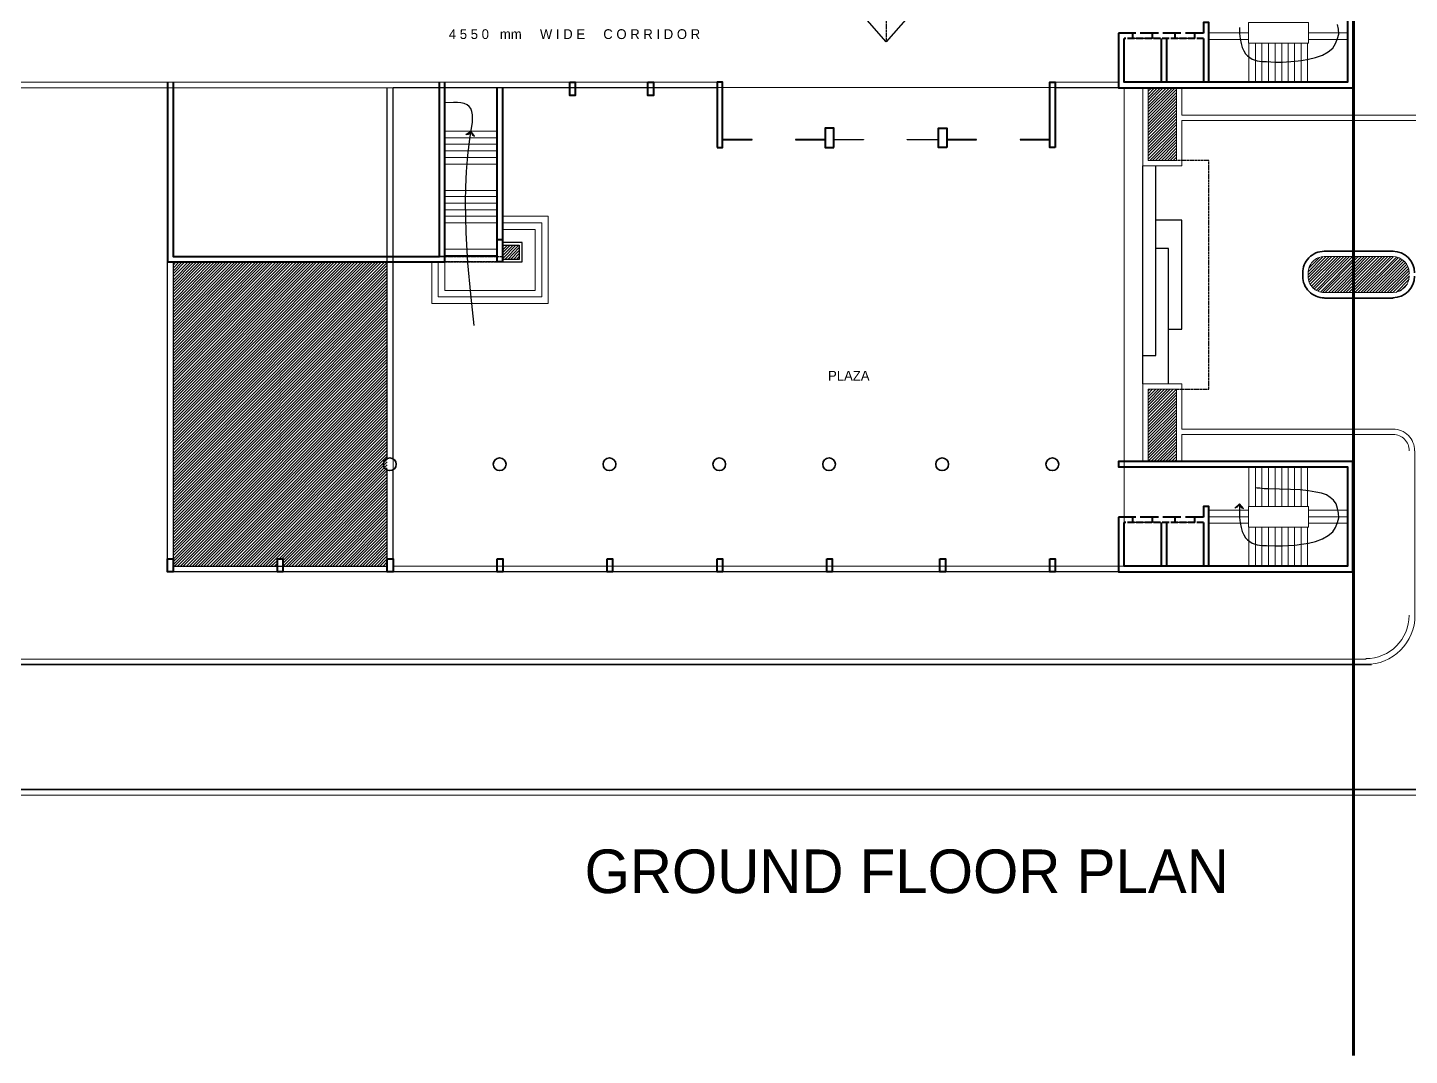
# Model space of a CAD drawing. Header units: millimetres. Extents: x 23593 to 241524, y 4405 to 182732.
# Drawn here: x 105452 to 168874, y 4405 to 51549 of the extents above; entities that cross this region are included whole.
import ezdxf

# ---------------------------------------------------------------- set-up
doc = ezdxf.new("R2010")
doc.units = ezdxf.units.MM
doc.linetypes.add('PDF_IMPORT', pattern=[1, 0.8, -0.2])
for name, color, linetype in [('PDF_0', 7, 'Continuous'), ('PDF_AR_DIMENSION', 7, 'Continuous'), ('PDF_AR_ELEVATION', 2, 'Continuous'), ('PDF_AR_ELEVATIONS', 2, 'Continuous'), ('PDF_Boundary Line', 2, 'Continuous'), ('PDF_column', 1, 'Continuous'), ('PDF_ele', 3, 'Continuous'), ('PDF_steps', 2, 'Continuous'), ('PDF_Text', 7, 'Continuous'), ('PDF_wall', 7, 'Continuous'), ('PDF_WINDOW', 2, 'Continuous')]:
    doc.layers.add(name, color=color, linetype=linetype)
doc.layers.add('PDF_AR_HATCH', color=7, linetype='Continuous', true_color=0x767676)
doc.layers.add('PDF_exp gap', color=7, linetype='Continuous', true_color=0xdd006e)
doc.styles.add('PDF Century Gothic', font='GOTHIC.TTF')

msp = doc.modelspace()

# ---------------------------------------------------------------- hatches: boundary and pattern name
at = {"layer": 'PDF_AR_HATCH', "true_color": 0x8ab800, "transparency": 33554559}
msp.add_hatch(color=62, dxfattribs=at).paths.add_polyline_path([(116919, 26887), (116901, 26868), (116882, 26849), (116901, 26830), (116919, 26811), (116938, 26830), (116957, 26849), (116938, 26868)])

# ---------------------------------------------------------------- linework, layer by layer
at = {"layer": 'PDF_0', "color": 6, "linetype": 'PDF_IMPORT', "lineweight": 25, "ltscale": 132.136405}
msp.add_lwpolyline([(144857, 64546), (144857, 50898)], dxfattribs=at)
at = {"layer": 'PDF_0', "color": 8, "lineweight": 25, "true_color": 0x808080}
msp.add_lwpolyline([(147669, 54107), (144857, 50898), (142063, 54107)], dxfattribs=at)
at = {"layer": 'PDF_0', "color": 3, "lineweight": 25}
for points in [[(157089, 51049), (156183, 51049)], [(159033, 51049), (158127, 51049)], [(121959, 31795), (121959, 48803)], [(122224, 31795), (122224, 48803)], [(156636, 36514), (157240, 36514), (157240, 45216)], [(156636, 35211), (156636, 45216)], [(157825, 37722), (158429, 37722), (158429, 42724), (157240, 42724)], [(127245, 40799), (128151, 40799), (128151, 41686), (127245, 41686)], [(127245, 41573), (128019, 41573), (128019, 40912), (127245, 40912)], [(157825, 35211), (157825, 41422), (157240, 41422)], [(155522, 26585), (111879, 26585), (111879, 40799)], [(112125, 40799), (112125, 26849), (121959, 26849), (121959, 31247)], [(122224, 27189), (122224, 31247)], [(157089, 28850), (156183, 28850)], [(159033, 28850), (158127, 28850)]]:
    msp.add_lwpolyline(points, dxfattribs=at)
at = {"layer": 'PDF_0', "color": 8, "linetype": 'PDF_IMPORT', "lineweight": 25, "ltscale": 132.136405, "true_color": 0x808080}
for points in [[(124602, 46802), (124602, 48784)], [(158184, 34966), (159675, 34966), (159675, 45461), (158184, 45461)], [(127000, 41044), (122224, 41044), (127245, 41044)]]:
    msp.add_lwpolyline(points, dxfattribs=at)
msp.add_lwpolyline([(127245, 40799), (121959, 40799)], close=True, dxfattribs=at)
at = {"layer": 'PDF_AR_DIMENSION', "color": 6, "lineweight": 13}
msp.add_lwpolyline([(122224, 48803), (155786, 48803), (155786, 26849), (122224, 26849)], close=True, dxfattribs=at)
at = {"layer": 'PDF_AR_ELEVATION', "lineweight": 20}
for points in [[(98534, 49048), (137099, 49048)], [(152615, 49048), (155522, 49048)], [(98534, 48784), (137099, 48784)], [(152615, 48784), (155522, 48784)]]:
    msp.add_lwpolyline(points, dxfattribs=at)
at = {"layer": 'PDF_AR_ELEVATIONS', "color": 3, "lineweight": 20}
msp.add_lwpolyline([(164966, 39403, -0.414214), (164224, 40138), (164224, 40289, -0.414214), (164966, 41046)], format="xyb", dxfattribs=at)
for points in [[(168132, 41044), (164979, 41044)], [(164979, 39402), (168132, 39402)], [(213964, 16335), (54192, 16335)]]:
    msp.add_lwpolyline(points, dxfattribs=at)
at = {"layer": 'PDF_AR_ELEVATIONS', "color": 35, "lineweight": 20, "true_color": 0x95704a}
msp.add_lwpolyline([(54192, 22583), (166886, 22583)], dxfattribs=at)
at = {"layer": 'PDF_AR_ELEVATIONS', "color": 3, "lineweight": 20}
for centre, start, end in [((168119, 40300), 0, 90), ((168119, 40149), 270, 360)]:
    msp.add_arc(centre, 746, start, end, dxfattribs=at)
at = {"layer": 'PDF_AR_HATCH', "color": 62, "lineweight": 13, "true_color": 0x8ab800}
for points in [[(156881, 48765), (156919, 48784)], [(156881, 48633), (157051, 48784)], [(156881, 48482), (157183, 48784)], [(156881, 48350), (157315, 48784)], [(156881, 48217), (157448, 48784)], [(156881, 48085), (157580, 48784)], [(156881, 47953), (157731, 48784)], [(156881, 47821), (157863, 48784)], [(156881, 47689), (157995, 48784)], [(156881, 47557), (158127, 48784)], [(156881, 47406), (158184, 48708)], [(156881, 47274), (158184, 48576)], [(156881, 47141), (158184, 48444)], [(156881, 47009), (158184, 48312)], [(156881, 46877), (158184, 48180)], [(156881, 46745), (158184, 48047)], [(156881, 46613), (158184, 47896)], [(156881, 46462), (158184, 47764)], [(156881, 46330), (158184, 47632)], [(156881, 46198), (158184, 47500)], [(156881, 46065), (158184, 47368)], [(156881, 45933), (158184, 47236)], [(156881, 45801), (158184, 47104)], [(156881, 45669), (158184, 46953)], [(156881, 45518), (158184, 46821)], [(156957, 45461), (158184, 46688)], [(157089, 45461), (158184, 46556)], [(157221, 45461), (158184, 46424)], [(157353, 45461), (158184, 46292)], [(157504, 45461), (158184, 46160)], [(157636, 45461), (158184, 46028)], [(157768, 45461), (158184, 45877)], [(157901, 45461), (158184, 45745)], [(158033, 45461), (158184, 45612)], [(158165, 45461), (158184, 45480)], [(127245, 41497), (127320, 41573)], [(127245, 41346), (127471, 41573)], [(127245, 41214), (127604, 41573)], [(127245, 41082), (127736, 41573)], [(127245, 40950), (127868, 41573)], [(127358, 40912), (128000, 41573)], [(127490, 40912), (128019, 41460)], [(127622, 40912), (128019, 41327)], [(112125, 40780), (112144, 40799)], [(112125, 40648), (112276, 40799)], [(112125, 40516), (112408, 40799)], [(112125, 40384), (112540, 40799)], [(112125, 40251), (112672, 40799)], [(112125, 40119), (112823, 40799)], [(112125, 39968), (112955, 40799)], [(112125, 39836), (113087, 40799)], [(112125, 39704), (113220, 40799)], [(112125, 39572), (113352, 40799)], [(112125, 39440), (113484, 40799)], [(112125, 39308), (113616, 40799)], [(112125, 39175), (113748, 40799)], [(112125, 39024), (113899, 40799)], [(112125, 38892), (114031, 40799)], [(112125, 38760), (114163, 40799)], [(112125, 38628), (114296, 40799)], [(112125, 38496), (114428, 40799)], [(112125, 38364), (114560, 40799)], [(112125, 38232), (114692, 40799)], [(112125, 38081), (114843, 40799)], [(112125, 37948), (114975, 40799)], [(112125, 37816), (115107, 40799)], [(112125, 37684), (115239, 40799)], [(112125, 37552), (115372, 40799)], [(112125, 37420), (115504, 40799)], [(112125, 37288), (115636, 40799)], [(112125, 37156), (115768, 40799)], [(112125, 37005), (115919, 40799)], [(112125, 36873), (116051, 40799)], [(112125, 36740), (116183, 40799)], [(112125, 36608), (116315, 40799)], [(112125, 36476), (116448, 40799)], [(112125, 36344), (116580, 40799)], [(112125, 36212), (116712, 40799)], [(112125, 36061), (116863, 40799)], [(112125, 35929), (116995, 40799)], [(112125, 35797), (117127, 40799)], [(112125, 35664), (117259, 40799)], [(112125, 35532), (117391, 40799)], [(112125, 35400), (117523, 40799)], [(112125, 35268), (117656, 40799)], [(112125, 35117), (117807, 40799)], [(112125, 34985), (117939, 40799)], [(112125, 34853), (118071, 40799)], [(112125, 34721), (118203, 40799)], [(112125, 34588), (118335, 40799)], [(112125, 34456), (118467, 40799)], [(112125, 34324), (118599, 40799)], [(112125, 34192), (118732, 40799)], [(112125, 34041), (118883, 40799)], [(112125, 33909), (119015, 40799)], [(112125, 33777), (119147, 40799)], [(112125, 33645), (119279, 40799)], [(112125, 33512), (119411, 40799)], [(112125, 33380), (119543, 40799)], [(112125, 33248), (119675, 40799)], [(112125, 33097), (119826, 40799)], [(112125, 32965), (119959, 40799)], [(112125, 32833), (120091, 40799)], [(112125, 32701), (120223, 40799)], [(112125, 32569), (120355, 40799)], [(112125, 32437), (120487, 40799)], [(112125, 32304), (120619, 40799)], [(112125, 32172), (120770, 40799)], [(112125, 32021), (120902, 40799)], [(112125, 31889), (121035, 40799)], [(112125, 31757), (121167, 40799)], [(112125, 31625), (121299, 40799)], [(112125, 31493), (121431, 40799)], [(112125, 31361), (121563, 40799)], [(112125, 31228), (121695, 40799)], [(112125, 31077), (121846, 40799)], [(112125, 30945), (121959, 40780)], [(112125, 30813), (121959, 40648)], [(127755, 40912), (128019, 41195)], [(127887, 40912), (128019, 41044)], [(164224, 40346), (164923, 41044)], [(164224, 40214), (165055, 41044)], [(164224, 40082), (165187, 41044)], [(164243, 39968), (165319, 41044)], [(164262, 40516), (164753, 41007)], [(164281, 39874), (165470, 41044)], [(164319, 39780), (165602, 41044)], [(164375, 39685), (165734, 41044)], [(164451, 39629), (165867, 41044)], [(164507, 39553), (165999, 41044)], [(164602, 39496), (166131, 41044)], [(164677, 39459), (166263, 41044)], [(164791, 39421), (166414, 41044)], [(164885, 39402), (166452, 40969), (166546, 41044)], [(165017, 39402), (166452, 40818), (166678, 41044)], [(165168, 39402), (166452, 40686), (166810, 41044)], [(165300, 39402), (166452, 40553), (166942, 41044)], [(165432, 39402), (166452, 40421), (167075, 41044)], [(165564, 39402), (166452, 40289), (167207, 41044)], [(165697, 39402), (166452, 40157), (167339, 41044)], [(165829, 39402), (166452, 40025), (167490, 41044)], [(165961, 39402), (166452, 39874), (167622, 41044)], [(166093, 39402), (166452, 39742), (167754, 41044)], [(166244, 39402), (166452, 39610), (167886, 41044)], [(166376, 39402), (166452, 39478), (168018, 41044)], [(166508, 39402), (168151, 41044)], [(166640, 39402), (168283, 41025)], [(166773, 39402), (168377, 41007)], [(166905, 39402), (168471, 40950)], [(167037, 39402), (168566, 40912)], [(167188, 39402), (168641, 40855)], [(167320, 39402), (168698, 40780)], [(167452, 39402), (168755, 40704)], [(167584, 39402), (168811, 40610)], [(112125, 30681), (121959, 40516)], [(112125, 30549), (121959, 40384)], [(112125, 30417), (121959, 40251)], [(112125, 30285), (121959, 40119)], [(112125, 30134), (121959, 39968)], [(167716, 39402), (168849, 40516)], [(167849, 39402), (168868, 40402)], [(167981, 39402), (168887, 40289)], [(168113, 39402), (168887, 40157)], [(168264, 39402), (168868, 40006)], [(112125, 30001), (121959, 39836)], [(112125, 29869), (121959, 39704)], [(112125, 29737), (121959, 39572)], [(112125, 29605), (121959, 39440)], [(168471, 39478), (168792, 39798)], [(112125, 29473), (121959, 39308)], [(112125, 29341), (121959, 39175)], [(112125, 29209), (121959, 39024)], [(112125, 29058), (121959, 38892)], [(112125, 28925), (121959, 38760)], [(112125, 28793), (121959, 38628)], [(112125, 28661), (121959, 38496)], [(112125, 28529), (121959, 38364)], [(112125, 28397), (121959, 38232)], [(112125, 28265), (121959, 38100)], [(112125, 28114), (121959, 37948)], [(112125, 27982), (121959, 37816)], [(112125, 27849), (121959, 37684)], [(112125, 27717), (121959, 37552)], [(112125, 27585), (121959, 37420)], [(112125, 27453), (121959, 37288)], [(112125, 27321), (121959, 37156)], [(112125, 27170), (121959, 37005)], [(112125, 27038), (121959, 36873)], [(112125, 26906), (121959, 36740)], [(112200, 26849), (121959, 36608)], [(112332, 26849), (121959, 36476)], [(112465, 26849), (121959, 36344)], [(112597, 26849), (121959, 36212)], [(112748, 26849), (121959, 36061)], [(112880, 26849), (121959, 35929)], [(113012, 26849), (121959, 35797)], [(113144, 26849), (121959, 35664)], [(113276, 26849), (121959, 35532)], [(113408, 26849), (121959, 35400)], [(113541, 26849), (121959, 35268)], [(113673, 26849), (121959, 35136)], [(113824, 26849), (121959, 34985)], [(156881, 34890), (156957, 34966)], [(156881, 34758), (157089, 34966)], [(156881, 34607), (157240, 34966)], [(156881, 34475), (157372, 34966)], [(156881, 34343), (157504, 34966)], [(156881, 34211), (157636, 34966)], [(156881, 34079), (157768, 34966)], [(156881, 33947), (157901, 34966)], [(156881, 33815), (158033, 34966)], [(156881, 33682), (158184, 34966)], [(113956, 26849), (121959, 34853)], [(114088, 26849), (121959, 34721)], [(114220, 26849), (121959, 34588)], [(114352, 26849), (121959, 34456)], [(114484, 26849), (121959, 34324)], [(156881, 33531), (158184, 34834)], [(156881, 33399), (158184, 34702)], [(156881, 33267), (158184, 34570)], [(156881, 33135), (158184, 34437)], [(156881, 33003), (158184, 34305)], [(114616, 26849), (121959, 34192)], [(114767, 26849), (121959, 34041)], [(114900, 26849), (121959, 33909)], [(115032, 26849), (121959, 33777)], [(115164, 26849), (121959, 33645)], [(156881, 32871), (158184, 34173)], [(156881, 32739), (158184, 34022)], [(156881, 32588), (158184, 33890)], [(156881, 32455), (158184, 33758)], [(156881, 32323), (158184, 33626)], [(115296, 26849), (121959, 33512)], [(115428, 26849), (121959, 33380)], [(115560, 26849), (121959, 33248)], [(115711, 26849), (121959, 33116)], [(156881, 32191), (158184, 33494)], [(156881, 32059), (158184, 33361)], [(156881, 31927), (158184, 33229)], [(156881, 31795), (158184, 33097)], [(115843, 26849), (121959, 32965)], [(115976, 26849), (121959, 32833)], [(116108, 26849), (121959, 32701)], [(116240, 26849), (121959, 32569)], [(116372, 26849), (121959, 32437)], [(156881, 31663), (158184, 32946)], [(157013, 31644), (158184, 32814)], [(157146, 31644), (158184, 32682)], [(157278, 31644), (158184, 32550)], [(157410, 31644), (158184, 32418)], [(116504, 26849), (121959, 32304)], [(116995, 27189), (121959, 32172)], [(117127, 27189), (121959, 32021)], [(117165, 27094), (121959, 31889)], [(117165, 26962), (121959, 31757)], [(157542, 31644), (158184, 32286)], [(157674, 31644), (158184, 32153)], [(157806, 31644), (158184, 32002)], [(157957, 31644), (158184, 31870)], [(158089, 31644), (158184, 31738)], [(117184, 26849), (121959, 31625)], [(117316, 26849), (121959, 31493)], [(117448, 26849), (121959, 31361)], [(117580, 26849), (121959, 31228)], [(117731, 26849), (121959, 31096)], [(117863, 26849), (121959, 30945)], [(117995, 26849), (121959, 30813)], [(118128, 26849), (121959, 30681)], [(118260, 26849), (121959, 30549)], [(118392, 26849), (121959, 30417)], [(118524, 26849), (121959, 30285)], [(118656, 26849), (121959, 30152)], [(118807, 26849), (121959, 30001)], [(118939, 26849), (121959, 29869)], [(119071, 26849), (121959, 29737)], [(119203, 26849), (121959, 29605)], [(119336, 26849), (121959, 29473)], [(119468, 26849), (121959, 29341)], [(119600, 26849), (121959, 29209)], [(119751, 26849), (121959, 29058)], [(119883, 26849), (121959, 28925)], [(120015, 26849), (121959, 28793)], [(120147, 26849), (121959, 28661)], [(120279, 26849), (121959, 28529)], [(120412, 26849), (121959, 28397)], [(120544, 26849), (121959, 28265)], [(120695, 26849), (121959, 28133)], [(120827, 26849), (121959, 27982)], [(120959, 26849), (121959, 27849)], [(121091, 26849), (121959, 27717)], [(121223, 26849), (121959, 27585)], [(121355, 26849), (121959, 27453)], [(121488, 26849), (121959, 27321)], [(116636, 26849), (116919, 27113)], [(116787, 26849), (116919, 26981)], [(121620, 26849), (121959, 27189)], [(121771, 26849), (121959, 27038)], [(121903, 26849), (121959, 26906)]]:
    msp.add_lwpolyline(points, dxfattribs=at)
at = {"layer": 'PDF_Boundary Line', "lineweight": 35}
msp.add_lwpolyline([(164966, 41291, 0.414214), (163979, 40289), (163979, 40138, 0.414214), (164966, 39158)], format="xyb", dxfattribs=at)
for points in [[(168132, 41290), (164979, 41290)], [(164979, 39138), (168132, 39138)], [(54192, 22338), (167131, 22338)], [(213964, 16599), (54192, 16599)]]:
    msp.add_lwpolyline(points, dxfattribs=at)
for centre, start, end in [((168119, 40300), 0, 90), ((168119, 40149), 270, 360)]:
    msp.add_arc(centre, 991, start, end, dxfattribs=at)
at = {"layer": 'PDF_column', "lineweight": 35}
for centre in [(122077, 31522), (127117, 31522), (132158, 31522), (137198, 31522), (142238, 31522), (147429, 31522), (152488, 31522)]:
    msp.add_circle(centre, 293, dxfattribs=at)
at = {"layer": 'PDF_ele', "lineweight": 30}
for points in [[(161072, 51559), (161072, 51275), (161110, 51030), (161147, 50822), (161204, 50634), (161280, 50483), (161355, 50350), (161449, 50256), (161544, 50181), (161657, 50105), (161884, 50030), (162110, 49992), (162318, 49992), (162714, 49973), (163054, 49973), (163620, 50011), (163922, 50048), (164243, 50105), (164564, 50181), (164885, 50294), (165149, 50445), (165357, 50615), (165489, 50822), (165583, 51049), (165640, 51257), (165621, 51483), (165583, 51691)], [(125942, 37892), (125791, 39326), (125659, 40761), (125584, 42158), (125546, 43555), (125565, 44234), (125603, 44952), (125659, 45688), (125754, 46443), (125867, 47217), (125867, 47406), (125867, 47557), (125848, 47708), (125791, 47840), (125716, 47934), (125622, 48010), (125489, 48066), (125338, 48104), (125187, 48123), (124999, 48123), (124602, 48104)], [(161072, 29699), (161072, 29360), (161072, 29076), (161110, 28831), (161147, 28623), (161204, 28435), (161280, 28284), (161355, 28152), (161449, 28057), (161544, 27982), (161657, 27906), (161884, 27831), (162110, 27793), (162318, 27793), (162714, 27774), (163054, 27774), (163620, 27812), (163922, 27849), (164243, 27906), (164564, 27982), (164885, 28095), (165149, 28246), (165357, 28416), (165489, 28623), (165583, 28850), (165640, 29058), (165621, 29284), (165583, 29492), (165508, 29699), (165395, 29869), (165244, 30001), (165074, 30115), (164847, 30190), (164583, 30247), (164243, 30303), (163866, 30341), (163413, 30360), (162412, 30398), (162204, 30398), (162016, 30417), (161884, 30417), (161789, 30436)]]:
    msp.add_lwpolyline(points, dxfattribs=at)
for points in [[(125678, 46651), (125565, 46651), (125791, 46802)], [(125867, 46613), (125961, 46575), (125791, 46802)], [(160959, 29548), (160864, 29511), (161072, 29699)], [(161147, 29530), (161261, 29492), (161072, 29699)]]:
    msp.add_lwpolyline(points, close=True, dxfattribs=at)
at = {"layer": 'PDF_exp gap', "lineweight": 35}
for points in [[(166282, 4405), (166282, 182732)], [(166338, 4405), (166338, 182732)]]:
    msp.add_lwpolyline(points, dxfattribs=at)
at = {"layer": 'PDF_steps', "lineweight": 13}
for points in [[(164243, 51785), (161487, 51785), (161487, 50841), (164243, 50841)], [(163318, 50841), (163318, 49048)], [(163318, 29586), (163318, 31398)], [(164243, 29586), (161487, 29586), (161487, 28642), (164243, 28642)], [(163318, 28642), (163318, 26849)]]:
    msp.add_lwpolyline(points, close=True, dxfattribs=at)
for points in [[(161487, 51313), (159675, 51313)], [(161487, 51011), (159675, 51011)], [(161506, 49048), (161506, 50841)], [(161808, 49048), (161808, 50841)], [(164243, 50841), (162072, 50841)], [(162110, 49048), (162110, 50841)], [(162412, 49048), (162412, 50841)], [(162714, 49048), (162714, 50841)], [(163016, 49048), (163016, 50841)], [(163601, 49048), (163601, 50841)], [(163903, 49048), (163903, 50841)], [(164205, 49048), (164205, 50841)], [(164243, 51313), (166036, 51313)], [(164243, 51011), (166036, 51011)], [(156636, 48784), (156636, 45216), (158429, 45216), (158429, 47292), (173625, 47292)], [(156881, 48784), (156881, 45461), (158184, 45461), (158184, 48784)], [(158429, 48784), (158429, 47538), (173663, 47538)], [(124602, 46802), (127000, 46802)], [(124602, 46500), (127000, 46500)], [(124602, 46198), (127000, 46198)], [(124602, 45896), (127000, 45896)], [(124602, 45594), (127000, 45594)], [(124602, 45292), (127000, 45292)], [(124602, 44083), (127000, 44083)], [(124602, 43800), (127000, 43800)], [(124602, 43498), (127000, 43498)], [(124602, 43196), (127000, 43196)], [(123998, 40799), (123998, 38892), (129340, 38892), (129340, 42894), (127245, 42894)], [(124300, 40799), (124300, 39194), (129057, 39194), (129057, 42592), (127245, 42592)], [(124602, 42894), (127000, 42894)], [(124602, 42592), (127000, 42592)], [(127245, 42290), (128755, 42290), (128755, 39496), (124602, 39496), (124602, 40799), (127000, 40799)], [(124602, 41384), (127000, 41384)], [(124602, 41101), (127000, 41101)], [(156881, 31644), (156881, 34966), (158184, 34966), (158184, 31644)], [(161506, 31398), (161506, 29586)], [(161808, 31398), (161808, 29586)], [(162110, 31398), (162110, 29586)], [(162412, 31398), (162412, 29586)], [(162714, 31398), (162714, 29586)], [(163016, 31398), (163016, 29586)], [(163601, 31398), (163601, 29586)], [(163903, 31398), (163903, 29586)], [(164205, 31398), (164205, 29586)], [(161487, 29416), (159675, 29416)], [(164243, 29416), (166036, 29416)], [(161487, 29114), (159675, 29114)], [(161487, 28812), (159675, 28812)], [(161506, 26849), (161506, 28642)], [(161808, 26849), (161808, 28642)], [(164243, 28642), (162072, 28642)], [(162110, 26849), (162110, 28642)], [(162412, 26849), (162412, 28642)], [(162714, 26849), (162714, 28642)], [(163016, 26849), (163016, 28642)], [(163601, 26849), (163601, 28642)], [(163903, 26849), (163903, 28642)], [(164205, 26849), (164205, 28642)], [(164243, 29114), (166036, 29114)], [(164243, 28812), (166036, 28812)]]:
    msp.add_lwpolyline(points, dxfattribs=at)
for points in [[(156636, 31644), (156636, 35211), (158429, 35211), (158429, 33135), (168132, 33135, -0.414215), (169113, 32144)], [(158429, 31644), (158429, 32890), (168132, 32890, -0.414216), (168868, 32144)], [(169132, 32134), (169132, 24584, -0.414214), (166873, 22338)]]:
    msp.add_lwpolyline(points, format="xyb", dxfattribs=at)
msp.add_arc((166873, 24594), 1991, 270, 360, dxfattribs=at)
at = {"layer": 'PDF_wall', "linetype": 'PDF_IMPORT', "lineweight": 40, "ltscale": 5757.371929}
msp.add_lwpolyline([(166282, 75437), (166282, 48784)], dxfattribs=at)
at = {"layer": 'PDF_wall', "lineweight": 40}
for points in [[(152483, 56844), (151822, 53597), (166036, 53597), (166036, 49048), (155786, 49048), (155786, 51049)], [(159675, 49048), (159675, 51785), (159430, 51785), (159430, 51294)], [(155522, 51294), (155522, 48784), (166282, 48784)], [(156183, 51049), (156183, 51294)], [(157089, 51049), (157089, 51294)], [(157485, 51049), (157485, 49048)], [(157731, 51049), (157731, 49048)], [(158127, 51049), (158127, 51294)], [(159033, 51049), (159033, 51294)], [(159430, 51049), (159430, 49048)], [(111879, 49048), (111879, 40799), (124602, 40799), (124602, 49048)], [(112125, 49048), (112125, 41044), (124357, 41044), (124357, 49048)], [(127245, 48803), (127245, 40799), (127000, 40799), (127000, 48803)], [(155522, 29095), (155522, 26585), (166282, 26585), (166282, 31644), (155522, 31644), (155522, 31398), (166036, 31398), (166036, 26849), (155786, 26849), (155786, 28850)], [(159675, 26849), (159675, 29586), (159430, 29586), (159430, 29095)], [(156183, 28850), (156183, 29095)], [(157089, 28850), (157089, 29095)], [(157485, 28850), (157485, 26849)], [(157731, 28850), (157731, 26849)], [(158127, 28850), (158127, 29095)], [(159033, 28850), (159033, 29095)], [(159430, 28850), (159430, 26849)]]:
    msp.add_lwpolyline(points, dxfattribs=at)
at = {"layer": 'PDF_wall', "linetype": 'PDF_IMPORT', "lineweight": 40, "ltscale": 1038.21461}
for points in [[(159430, 51294), (155522, 51294)], [(159430, 29095), (155522, 29095)]]:
    msp.add_lwpolyline(points, dxfattribs=at)
at = {"layer": 'PDF_wall', "linetype": 'PDF_IMPORT', "lineweight": 40, "ltscale": 396.409215}
for points in [[(159430, 51049), (155786, 51049)], [(159430, 28850), (155786, 28850)]]:
    msp.add_lwpolyline(points, dxfattribs=at)
at = {"layer": 'PDF_wall', "lineweight": 40}
for points in [[(130341, 49048), (130586, 49048), (130586, 48444), (130341, 48444)], [(133927, 49048), (134173, 49048), (134173, 48444), (133927, 48444)], [(137099, 46047), (137344, 46047), (137344, 49048), (137099, 49048)], [(152615, 46047), (152370, 46047), (152370, 49048), (152615, 49048)], [(142460, 46047), (142460, 46934), (142063, 46934), (142063, 46047)], [(147651, 46047), (147254, 46047), (147254, 46934), (147651, 46934)], [(127245, 40799), (127000, 40799), (127000, 41837), (127245, 41837)], [(111879, 27189), (112125, 27189), (112125, 26585), (111879, 26585)], [(116919, 27189), (117165, 27189), (117165, 26585), (116919, 26585)], [(121959, 27189), (122224, 27189), (122224, 26585), (121959, 26585)], [(127000, 27189), (127264, 27189), (127264, 26585), (127000, 26585)], [(132058, 27189), (132304, 27189), (132304, 26585), (132058, 26585)], [(137099, 27189), (137344, 27189), (137344, 26585), (137099, 26585)], [(142139, 27189), (142384, 27189), (142384, 26585), (142139, 26585)], [(147330, 27189), (147575, 27189), (147575, 26585), (147330, 26585)], [(152370, 27189), (152615, 27189), (152615, 26585), (152370, 26585)]]:
    msp.add_lwpolyline(points, close=True, dxfattribs=at)
at = {"layer": 'PDF_WINDOW', "color": 142, "lineweight": 25, "true_color": 0x00a5dd}
for points in [[(137344, 46405), (138703, 46405), (138703, 46424), (137344, 46424)], [(142063, 46424), (140704, 46424), (140704, 46405), (142063, 46405)], [(142460, 46424), (143819, 46424), (143819, 46405), (142460, 46405)], [(147254, 46405), (145820, 46405), (145820, 46424), (147254, 46424)], [(147651, 46405), (149010, 46405), (149010, 46424), (147651, 46424)], [(152370, 46424), (151011, 46424), (151011, 46405), (152370, 46405)]]:
    msp.add_lwpolyline(points, dxfattribs=at)

# ---------------------------------------------------------------- texts
at = {"layer": 'PDF_Text', "attachment_point": 4, "style": 'PDF Century Gothic'}
for s, insert, char_height in [('4 5 5 0   mm     W I D E     C O R R I D O R', (124786, 51249), 450.01), ('PLAZA', (142191, 35581), 450), ('GROUND FLOOR PLAN', (131015, 12834), 2000.02)]:
    msp.add_mtext(s, dxfattribs=dict(at, insert=insert, char_height=char_height))

doc.saveas('drawing.dxf')
